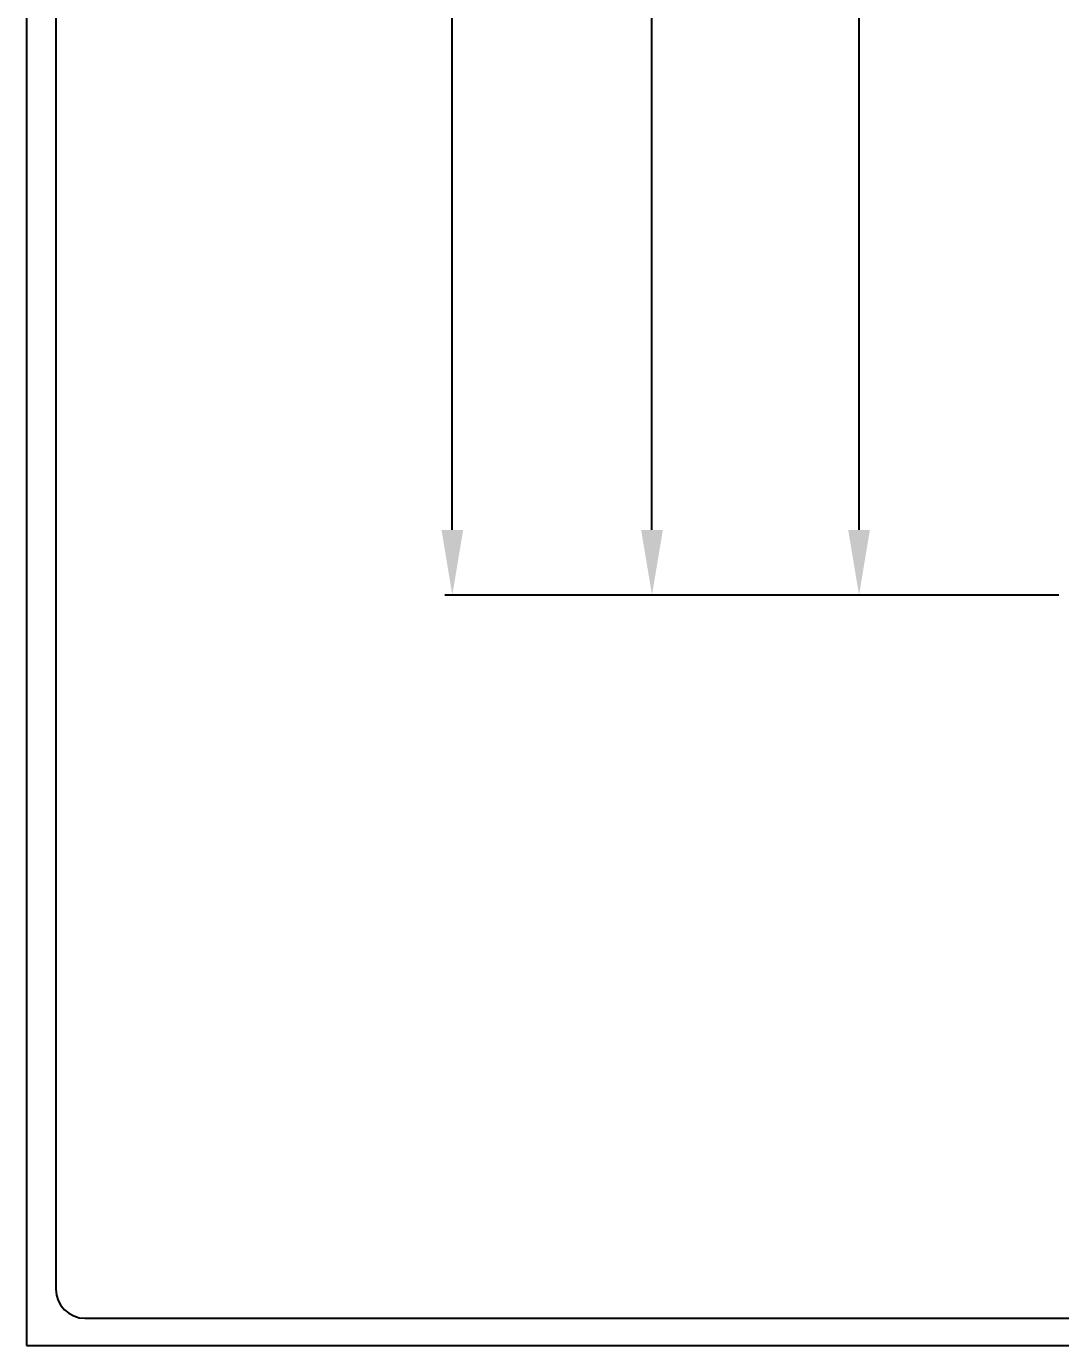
# Model space of a CAD drawing. Header units: inches. Extents: x 0 to 137, y 0 to 88.
# Drawn here: x 0 to 17.48, y -0.18 to 22.13 of the extents above; entities that cross this region are included whole.
import ezdxf
from ezdxf.enums import TextEntityAlignment as Align

# ---------------------------------------------------------------- set-up
doc = ezdxf.new("R2010")
doc.units = ezdxf.units.IN
doc.header["$MEASUREMENT"] = 0
doc.styles.add('Fields', font='simplex.shx', dxfattribs={"height": 0.185})
doc.styles.get("Standard").update_dxf_attribs({"font": 'arial.ttf'})
doc.dimstyles.get("Standard").update_dxf_attribs({"dimtxt": 0.18, "dimasz": 0.18, "dimexe": 0.18, "dimexo": 0.0625, "dimgap": 0.09, "dimtad": 0, "dimtih": 1, "dimtoh": 1, "dimdec": 4, "dimzin": 0, "dimdsep": 46, "dimtxsty": 'Standard', "dimcen": 0.09, "dimadec": 0, "dimazin": 0, "dimtfac": 1, "dimtdec": 4, "dimtofl": 0, "dimtmove": 0, "dimatfit": 3, "dimfxl": 1, "dimtolj": 1, "dimtzin": 0, "dimarcsym": 0})

# ---------------------------------------------------------------- blocks, each defined once
blk = doc.blocks.new('RG_Master_Ver_4_2_2')
at = {"color": 3}
for p, q in [((0.125, 21.7336), (0.125, 0.1939)), ((0.2474, 0.0716), (9.8753, 0.0716))]:
    blk.add_line(p, q, dxfattribs=at)
blk.add_lwpolyline([(0, -0.044), (34.25, -0.044), (34.25, 21.956), (0, 21.956)], close=True, dxfattribs=at)
blk.add_arc((0.2474, 0.1939), 0.1224, 180, 270, dxfattribs=at)
at = {"style": 'Fields'}
for tag, p in [('DESCRIPTION_3', (13.1158, 1.307)), ('DRN_3', (15.4724, 1.307)), ('CHK_3', (16.5293, 1.307)), ('APP_3', (17.5522, 1.307)), ('DATE_3', (18.8294, 1.307)), ('CUSTOMER', (28.9966, 1.2135)), ('DRAWING_DESC', (32.2295, 1.2455)), ('DESCRIPTION_2', (13.1158, 0.9513)), ('DRN_2', (15.4724, 0.9513)), ('CHK_2', (16.5293, 0.9513)), ('APP_2', (17.5522, 0.9513)), ('DATE_2', (18.8294, 0.9513)), ('SIZE', (30.7145, 0.8944)), ('DRAWING_#', (32.125, 0.8944)), ('REV', (33.5429, 0.8944)), ('PROJECT_#', (28.9813, 0.5809)), ('DESCRIPTION_1', (13.1158, 0.5956)), ('DRN_1', (15.4724, 0.5956)), ('CHK_1', (16.5293, 0.5956)), ('APP_1', (17.5522, 0.5956)), ('DATE_1', (18.8294, 0.5956)), ('DRN_BY', (30.875, 0.5245)), ('CHK_BY', (31.7615, 0.5245)), ('APP_BY', (32.75, 0.5245)), ('SCALE', (33.6518, 0.5245)), ('PROJECT_NAME', (29.021, 0.1759)), ('SHEETNUM', (32.7527, 0.1759)), ('TTL_SHTS', (33.5471, 0.1759))]:
    blk.add_attdef(tag, text='', height=0.125, dxfattribs=at).set_placement(p, align=Align.CENTER)
at = {"style": 'Fields', "flags": 9}
blk.add_attdef('WD_TB', (9.9529, 0.1939), '', height=0.0638, dxfattribs=at)
blk = doc.blocks.new('*D4')
at = {"color": 0, "lineweight": -2, "transparency": 16777216}
for p, q in [((16.985, 81.401), (7.075, 81.401)), ((7.2, 80.301), (7.2, 47.451)), ((7.2, 13.613), (7.2, 46.463)), ((17.452, 12.513), (7.075, 12.513))]:
    blk.add_line(p, q, dxfattribs=at)
at = {"color": 0, "transparency": 16777216}
for points in [[(7.017, 80.301), (7.383, 80.301), (7.2, 81.401)], [(7.017, 13.613), (7.383, 13.613), (7.2, 12.513)]]:
    blk.add_solid(points, dxfattribs=at)
at = {"layer": 'Defpoints', "color": 0, "transparency": 16777216}
for p in [(7.2, 81.401), (16.985, 81.401), (17.452, 12.513)]:
    blk.add_point(p, dxfattribs=at)
at = {"color": 0, "transparency": 16777216, "insert": (7.2, 46.957), "char_height": 0.85, "attachment_point": 5}
blk.add_mtext('\\A1;68.89', dxfattribs=at)
blk = doc.blocks.new('*D5')
at = {"color": 0, "lineweight": -2, "transparency": 16777216}
for p, q in [((17.2, 45.325), (10.45, 45.325)), ((10.575, 44.225), (10.575, 31.694)), ((10.575, 13.613), (10.575, 30.706)), ((13.888, 12.513), (10.45, 12.513))]:
    blk.add_line(p, q, dxfattribs=at)
at = {"color": 0, "transparency": 16777216}
for points in [[(10.392, 44.225), (10.758, 44.225), (10.575, 45.325)], [(10.392, 13.613), (10.758, 13.613), (10.575, 12.513)]]:
    blk.add_solid(points, dxfattribs=at)
at = {"layer": 'Defpoints', "color": 0, "transparency": 16777216}
for p in [(10.575, 45.325), (17.2, 45.325), (13.888, 12.513)]:
    blk.add_point(p, dxfattribs=at)
at = {"color": 0, "transparency": 16777216, "insert": (10.575, 31.2), "char_height": 0.85, "attachment_point": 5}
blk.add_mtext('\\A1;32.81', dxfattribs=at)
blk = doc.blocks.new('*D6')
at = {"color": 0, "lineweight": -2, "transparency": 16777216}
for p, q in [((18.2, 43.388), (13.95, 43.388)), ((14.075, 42.288), (14.075, 25.507)), ((14.075, 13.613), (14.075, 24.518)), ((14.638, 12.513), (13.95, 12.513))]:
    blk.add_line(p, q, dxfattribs=at)
at = {"color": 0, "transparency": 16777216}
for points in [[(13.892, 42.288), (14.258, 42.288), (14.075, 43.388)], [(13.892, 13.613), (14.258, 13.613), (14.075, 12.513)]]:
    blk.add_solid(points, dxfattribs=at)
at = {"layer": 'Defpoints', "color": 0, "transparency": 16777216}
for p in [(14.075, 43.388), (18.2, 43.388), (14.638, 12.513)]:
    blk.add_point(p, dxfattribs=at)
at = {"color": 0, "transparency": 16777216, "insert": (14.075, 25.013), "char_height": 0.85, "attachment_point": 5}
blk.add_mtext('\\A1;30.88', dxfattribs=at)

msp = doc.modelspace()

# ---------------------------------------------------------------- block references
at = {"xscale": 4.00170457579782, "yscale": 4.00170457579782, "zscale": 4.00170457579782}
msp.add_blockref('RG_Master_Ver_4_2_2', (0, 0), dxfattribs=at)

# ---------------------------------------------------------------- dimensions: what is measured, and where the dimension line sits
at = {"color": 2}
dim = msp.add_linear_dim(base=(7.2, 81.40052), p1=(17.45189, 12.51252), p2=(16.98508, 81.40052), angle=90, dimstyle='Standard', override={"dimtxt": 0.85, "dimasz": 1.1, "dimexe": 0.125, "dimexo": 0, "dimgap": 0.06, "dimtad": 1, "dimdec": 2, "dimzin": 1, "dimadec": 2, "dimtdec": 2, "dimtzin": 1}, dxfattribs=at)
dim.commit()
dim.dimension.update_dxf_attribs({"geometry": '*D4', "text_midpoint": (7.2, 46.95652)})
for base, p1, p2, picture, middle in [((10.575, 45.32502), (13.8875, 12.51252), (17.2, 45.32502), '*D5', (10.575, 31.20002)), ((14.075, 43.3875167532), (14.6375, 12.5125167532), (18.2, 43.3875167532), '*D6', (14.075, 25.0125167532))]:
    dim = msp.add_linear_dim(base=base, p1=p1, p2=p2, angle=90, dimstyle='Standard', override={"dimtxt": 0.85, "dimasz": 1.1, "dimexe": 0.125, "dimexo": 0, "dimgap": 0.06, "dimtad": 1, "dimdec": 2, "dimzin": 1, "dimadec": 2, "dimtdec": 2, "dimtzin": 1}, dxfattribs=at)
    dim.commit()
    dim.dimension.update_dxf_attribs({"geometry": picture, "text_midpoint": middle, "dimtype": 160})

doc.saveas('drawing.dxf')
